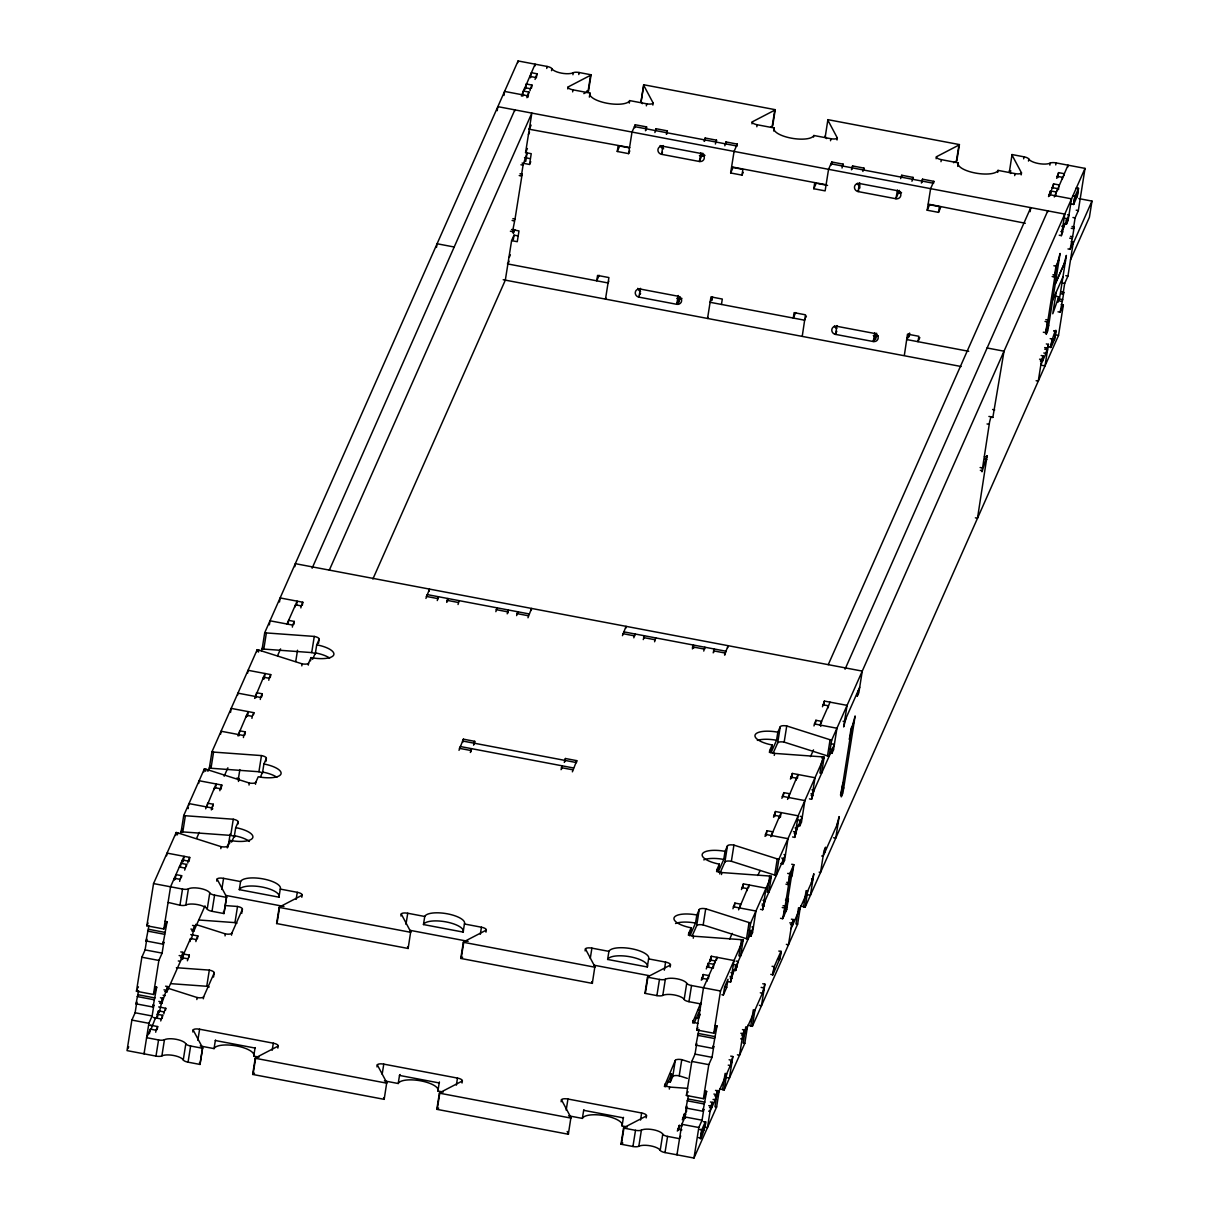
<?xml version="1.0" encoding="UTF-8"?>
<svg xmlns="http://www.w3.org/2000/svg" width="1219" height="1219" viewBox="0 0 1219 1219"><rect width="100%" height="100%" fill="white"/><g stroke="black" fill="none" stroke-linecap="round" stroke-linejoin="round"><path stroke-width="1.5" d="M155.59 1018.551L155.56 1017.652L151.019 1029.339M975.383 517.831L977.501 518.227L987.131 455.677M990.681 417.02L992.815 417.431L990.956 416.898L989.63 421.744L981.981 471.783L987.085 455.647M152.771 1005.02L153.838 1005.218L153.03 1007.046L136.01 1003.816L136.833 1001.988L135.111 1012.76L131.881 1020.074L127.02 1050.61L155.986 1056.096A5.79 1.935 9 0 0 161.883 1055.898A11.58 3.886 9 0 1 173.647 1055.486A11.58 3.886 9 0 1 183.261 1059.951A5.79 1.935 9 0 0 188.061 1062.176L200.023 1064.446L202.583 1048.279A5.79 1.935 9 0 0 202.583 1047.715L193.135 1029.979A5.79 1.935 9 0 1 199.611 1029.217L273.315 1043.19A5.79 1.935 9 0 1 278.176 1046.085L277.856 1048.111M154.569 986.765L156.702 987.177L153.457 994.491L136.452 991.26L141.861 957.22L145.091 949.906L146.813 939.133L146.006 940.946L163.011 944.176L163.818 942.348L162.752 942.15M164.976 921.29L167.094 921.686L163.849 929L146.844 925.785L153.548 883.577L176.191 832.486A5.79 1.935 9 0 1 177.776 832.867L221.127 846.656A5.79 1.935 9 0 0 227.603 845.91L230.025 840.424A20.266 6.796 9 0 0 252.714 837.788A20.266 6.796 9 0 0 235.709 827.625L238.132 822.139A5.79 1.935 9 0 0 233.271 819.229L185.364 815.74A5.79 1.935 9 0 1 183.719 815.511L181.143 831.678A5.79 1.935 9 0 0 182.804 831.907L230.711 835.396A5.79 1.935 9 0 1 234.81 836.904M136.01 1003.816L138.616 990.681M146.006 940.946L148.916 925.876M166.622 855.799L167.049 853.102L189.722 857.399L189.082 861.437M175.704 835.503L176.191 832.486M177.456 834.878L177.776 832.867M153.838 1005.218L152.131 1015.991L148.886 1023.305L144.04 1053.841L144.512 1052.774M153.457 994.491L158.866 960.435L162.112 953.121L163.818 942.348M163.849 929L170.553 886.792L184.054 856.332L183.2 861.711M153.03 1007.046L156.702 987.177M163.011 944.176L167.094 921.686M149.907 1032.173L150.379 1029.141L156.047 1030.223L157.678 1026.566L150.592 1025.209M174.012 880.286L174.332 878.259L180.001 879.341L181.631 875.684L175.963 874.602L175.186 879.463M182.804 831.907L185.364 815.74M188.183 808.654L188.351 807.633M188.671 805.622L188.991 803.595L211.664 807.892L213.295 804.235L207.626 803.169L206.971 807.207M156.352 1018.246L158.485 1010.856L164.154 1011.938L165.769 1008.281L158.683 1006.94M180.305 867.379L180.961 863.342L186.629 864.408L186.309 866.435M157.525 1016.92L157.845 1014.909M158.165 1012.882L158.485 1010.856M182.119 862.001L182.439 859.989L188.107 861.056L189.722 857.399M155.727 1032.234L156.047 1030.223M179.681 881.352L180.001 879.341M159.247 1012.593L162.584 998.163L160.451 997.751M157.19 1029.598L157.678 1026.566M181.311 877.71L181.631 875.684M159.598 1003.146L161.731 1003.542L162.584 998.163M160.725 1020.958L162.66 1015.29L156.992 1014.208M184.678 870.092L186.629 864.408M198.682 783.436L199.124 780.739L221.797 785.036L221.477 787.063M161.731 1003.542L167.704 986.582L165.586 986.186M155.986 1056.096L158.561 1039.944A5.79 1.935 9 0 0 164.443 1039.731A11.58 3.886 9 0 1 176.222 1039.319A11.58 3.886 9 0 1 185.821 1043.784A5.79 1.935 9 0 0 190.636 1046.009L202.583 1048.279M179.955 905.229L182.515 889.062A5.79 1.935 9 0 0 188.396 888.849A11.58 3.886 9 0 1 200.175 888.438A11.58 3.886 9 0 1 209.775 892.902A5.79 1.935 9 0 0 214.59 895.142L226.551 897.397L223.976 913.564L212.015 911.309A5.79 1.935 9 0 1 207.215 909.069A11.58 3.886 9 0 0 197.6 904.605A11.58 3.886 9 0 0 185.837 905.016A5.79 1.935 9 0 1 179.955 905.229L168.222 902.426M162.188 1018.322L162.66 1015.29M164.733 991.565L166.851 991.976L167.704 986.582M163.834 1013.949L164.154 1011.938M187.787 863.082L188.107 861.056M165.449 1010.307L165.769 1008.281M203.908 771.856L204.396 768.823A5.79 1.935 9 0 1 205.981 769.219L249.331 783.009A5.79 1.935 9 0 0 255.807 782.248L258.23 776.777A20.266 6.796 9 0 0 280.919 774.126A20.266 6.796 9 0 0 263.913 763.978L266.336 758.492A5.79 1.935 9 0 0 261.475 755.582L213.569 752.093A5.79 1.935 9 0 1 211.923 751.864L209.348 768.031A5.79 1.935 9 0 0 211.009 768.26L258.916 771.749A5.79 1.935 9 0 1 262.679 773.044M205.661 771.231L205.981 769.219M161.883 1055.898L164.443 1039.731M185.837 905.016L188.396 888.849M211.009 768.26L213.569 752.093M166.851 991.976L180.427 961.349L182.896 952.313L180.778 951.902M181.722 959.719L182.896 952.313M205.676 808.837L216.129 783.969L215.489 788.007M182.865 959.094L183.658 954.035L190.545 938.493L196.213 939.575L197.844 935.918L190.758 934.577M220.578 734.265L221.05 731.232L243.739 735.529L245.354 731.872L239.686 730.806L238.878 735.849M190.073 941.525L190.545 938.493M214.178 789.638L214.498 787.626L220.182 788.693L221.797 785.036M187.391 960.785L189.326 955.117L183.658 954.035M211.344 809.919L211.664 807.892M191.52 938.889L194.644 925.8L192.526 925.404M189.006 957.128L189.326 955.117M212.487 809.294L212.655 808.273M212.975 806.262L213.295 804.235M191.657 930.783L193.791 931.194L194.644 925.8M230.543 712.429L231.183 708.391L253.857 712.688L253.537 714.7M195.893 941.601L196.213 939.575M219.847 790.72L220.182 788.693M197.356 938.95L197.844 935.918M221.157 789.089L221.309 788.068M237.614 695.165L237.934 693.154L260.607 697.451L262.237 693.794L256.569 692.712L255.761 697.771M183.261 1059.951L185.821 1043.784M207.215 909.069L209.775 892.902M247.579 673.33L248.067 670.298L270.74 674.595L270.252 677.627M237.857 735.804L248.188 711.606L247.442 716.315M196.838 999.55L197.158 997.538A5.79 1.935 9 0 0 203.649 996.776L214.178 973.021A5.79 1.935 9 0 0 209.318 970.111L176.374 967.703M220.807 848.683L221.127 846.656M188.061 1062.176L190.636 1046.009M192.815 1031.99L193.135 1029.979M212.015 911.309L214.59 895.142M216.769 881.124L217.089 879.097A5.79 1.935 9 0 1 223.565 878.35L240.585 881.566A20.266 6.796 9 0 1 263.258 878.929A20.266 6.796 9 0 1 280.263 889.093L297.268 892.308A5.79 1.935 9 0 1 302.129 895.218L301.809 897.23M246.253 717.29L246.573 715.263L252.242 716.33L253.857 712.688M256.874 651.693L257.194 649.681A5.79 1.935 9 0 1 258.794 650.062L302.129 663.852A5.79 1.935 9 0 0 308.605 663.106L311.043 657.62A20.266 6.796 9 0 0 333.716 654.984A20.266 6.796 9 0 0 316.711 644.821L319.134 639.335A5.79 1.935 9 0 0 314.273 636.425L266.382 632.935A5.79 1.935 9 0 1 264.721 632.707L262.146 648.874A5.79 1.935 9 0 0 263.807 649.102L311.714 652.592A5.79 1.935 9 0 1 315.492 653.887M243.419 737.556L243.739 735.529M244.867 734.905L245.354 731.872M203.329 998.803L203.649 996.776M227.283 847.921L227.603 845.91M238.254 779.688L239.853 769.585M258.474 652.074L258.794 650.062M228.09 846.946L230.117 834.146M238.482 781.455L238.954 778.545L236.821 778.133M197.844 1040.34L199.611 1029.217M221.812 889.459L223.565 878.35M209.257 986.979A5.79 1.935 9 0 0 206.758 986.278L209.318 970.111M229.522 843.655L230.025 840.424M230.711 835.396L233.271 819.229M254.619 698.396L265.072 673.528L264.218 678.907M251.922 718.357L252.242 716.33M263.807 649.102L266.382 632.935M231.58 842.1L234.414 835.701L235.709 827.625M213.538 977.059L214.178 973.021M237.812 824.166L238.132 822.139M269.353 624.829L269.993 620.791L292.682 625.088L294.297 621.431L288.629 620.364L287.989 624.402M200.023 1064.446A5.79 1.935 9 0 0 200.023 1063.882L202.583 1047.715M223.976 913.564A5.79 1.935 9 0 0 223.976 913.001L226.536 896.834L217.089 879.097M263.121 679.196L263.441 677.185L269.109 678.252L270.74 674.595M260.287 699.462L260.607 697.451M261.75 696.826L262.237 693.794M225.043 935.902L225.378 933.891A5.79 1.935 9 0 0 231.854 933.129L242.383 909.374A5.79 1.935 9 0 0 237.522 906.464L225.545 905.595M249.011 785.036L249.331 783.009M279.486 601.988L280.126 597.935L302.8 602.232L302.327 605.264M268.789 680.278L269.109 678.252M231.534 935.156L231.854 933.129M255.487 784.274L255.807 782.248M200.236 1045.993L214.056 1048.614L215.336 1040.523A20.266 6.796 9 0 1 215.595 1040.066M280.263 889.093L278.983 897.169L239.29 889.657L240.585 881.566M236.989 923.149A5.79 1.935 9 0 0 234.962 922.631L237.522 906.464M258.916 771.749L261.475 755.582M294.83 566.698L295.318 563.666L862.26 671.105L858.846 692.651L857.216 696.308L858.085 690.914M260.5 776.853L262.618 772.054L263.913 763.978M241.743 913.412L241.895 912.391M242.063 911.385L242.383 909.374M265.849 761.525L266.336 758.492M295.196 606.833L295.516 604.822L301.184 605.889L302.8 602.232M292.362 627.115L292.682 625.088M296.567 604.761L297.131 601.165L287.014 624.006M293.809 624.463L294.297 621.431M300.864 607.915L301.184 605.889M295.745 661.46L297.527 650.245M312.11 568.237L514.845 109.878L514.631 111.219M301.809 665.879L302.129 663.852M308.285 665.117L308.605 663.106M310.525 660.85L311.043 657.62M311.714 652.592L314.273 636.425M312.597 659.296L315.431 652.896L316.711 644.821M318.494 643.373L319.134 639.335M259.053 1057.132L253.735 1056.126L255.03 1048.05A20.266 6.796 9 0 0 255.182 1047.578M462.016 1083.005L462.336 1080.994A5.79 1.935 9 0 0 457.475 1078.084L383.772 1064.126A5.79 1.935 9 0 0 377.296 1064.873L386.743 1082.609L384.183 1099.34L252.653 1074.427L255.228 1058.26A5.79 1.935 9 0 1 255.685 1057.772L278.176 1046.085M485.97 932.139L486.29 930.112A5.79 1.935 9 0 0 481.444 927.217L464.424 923.987A20.266 6.796 9 0 0 447.419 913.823A20.266 6.796 9 0 0 424.745 916.475L407.74 913.244A5.79 1.935 9 0 0 401.249 913.991L410.696 931.743L408.136 948.473L276.606 923.545L279.181 907.378A5.79 1.935 9 0 1 279.639 906.906L302.129 895.218M252.653 1074.427A5.79 1.935 9 0 1 253.125 1073.939L255.685 1057.772M279.639 906.906L277.079 923.073A5.79 1.935 9 0 0 276.606 923.545M272.187 1050.26L273.315 1043.19M296.156 899.378L297.268 892.308M436.493 247.427L437.072 243.754L454.093 246.985M497.2 110.685L497.84 106.647L1064.781 214.087L1061.368 235.648L1059.235 235.237M503.95 95.463L504.163 94.107M504.27 93.436L504.59 91.425L527.263 95.722L528.878 92.065L523.21 90.983L522.418 96.042M425.934 598.422L429.499 589.097L429.164 591.108M517.816 62.641L518.09 60.95L547.057 66.436A5.79 1.935 9 0 1 551.857 68.675A11.58 3.886 9 0 0 561.471 73.14A11.58 3.886 9 0 0 573.235 72.729A5.79 1.935 9 0 1 579.116 72.515L591.078 74.786L588.518 90.953A5.79 1.935 9 0 1 588.046 91.425L583.825 93.619M437.271 600.571L438.398 596.716L438.078 598.742M521.382 95.981L535.095 64.18L534.775 66.192M523.408 95.722L523.576 94.701M524.383 89.657L524.703 87.631L530.372 88.713L531.987 85.056L526.288 84.035L525.541 88.819M446.718 602.369L447.845 598.514L447.373 601.546M526.943 97.733L527.263 95.722M530.509 77.757L531.316 72.698L536.985 73.78L536.345 77.818M528.086 97.109L528.406 95.097M528.558 94.076L528.878 92.065M530.052 90.724L530.372 88.713M531.499 88.088L531.987 85.056M376.976 1066.899L377.296 1064.873M400.929 916.018L401.249 913.991M535.05 79.448L536.985 73.78M510.38 231.229L512.513 231.64L515.028 219.024L522.159 174.134L520.041 173.723M519.218 175.551L521.351 175.947L523.058 165.174L527.157 152.482L525.724 161.457M518.288 235.953L514.037 235.145L511.599 240.631L505.321 280.141L372.877 579.025M522.098 163.056L529.534 164.458L531.24 153.685L525.572 152.619L531.85 113.093L329.328 570.111M513.839 229.781L513.275 233.362L514.89 229.705M513.336 239.518L514.037 235.145M382.172 1074.229L383.772 1064.126M405.973 924.352L407.74 913.244M458.054 604.517L459.182 600.662M546.737 68.462L547.057 66.436M551.537 70.687L551.857 68.675M384.396 1080.887L398.217 1083.508L399.497 1075.432A20.266 6.796 9 0 1 400.122 1074.533M464.424 923.987L463.144 932.078L423.465 924.551L424.745 916.475M458.999 750.325L463.357 739.171L474.709 741.32L474.221 744.352M462.885 742.203L463.357 739.171M567.81 88.972L568.13 86.945L590.606 75.258A5.79 1.935 9 0 0 591.078 74.786M572.915 74.74L573.235 72.729M572.656 91.867L572.991 89.84A5.79 1.935 9 0 1 568.13 86.945M470.336 752.473L471.463 748.634L470.976 751.666M578.796 74.542L579.116 72.515M473.566 745.175L474.709 741.32M495.859 611.679L496.986 607.824M588.046 91.425L590.606 75.258M507.195 613.827L508.323 609.972L507.851 613.005M589.356 97.109L589.996 93.071L572.991 89.84M443.228 1092.041L437.911 1091.035L439.19 1082.944A20.266 6.796 9 0 0 439.389 1081.969M646.192 1117.914L646.512 1115.888A5.79 1.935 9 0 0 641.651 1112.993L567.947 1099.02A5.79 1.935 9 0 0 561.456 1099.767L570.919 1117.518L568.344 1134.249L436.813 1109.32L439.389 1093.153A5.79 1.935 9 0 1 439.861 1092.681L462.336 1080.994M670.145 967.033L670.465 965.006A5.79 1.935 9 0 0 665.604 962.111L648.599 958.881A20.266 6.796 9 0 0 631.579 948.732A20.266 6.796 9 0 0 608.906 951.369L591.901 948.138A5.79 1.935 9 0 0 585.425 948.9L594.872 966.637L592.312 983.367L460.767 958.439L463.342 942.272A5.79 1.935 9 0 1 463.814 941.799L486.29 930.112M436.813 1109.32A5.79 1.935 9 0 1 437.286 1108.848L439.861 1092.681M460.767 958.439A5.79 1.935 9 0 1 461.239 957.966L463.814 941.799M516.643 615.61L517.77 611.77L517.45 613.782M527.979 617.759L531.545 608.433L531.225 610.445M456.363 1085.154L457.475 1078.084M480.316 934.287L481.444 927.217M629.812 150.897L628.593 153.624L617.256 151.476L618.109 146.097M629.278 103.112L629.674 100.598L646.695 103.813A5.79 1.935 9 0 0 653.171 103.066L652.851 105.078M628.593 153.624L632.006 132.079L635.251 124.765L646.588 126.913L646.116 129.945M634.764 127.797L635.251 124.765M770.804 127.05L772.206 126.319A5.79 1.935 9 0 0 772.678 125.847L775.238 109.68L643.708 84.751L641.148 100.918A5.79 1.935 9 0 0 641.148 101.482L642.337 103.706M641.148 101.482L643.723 85.33A5.79 1.935 9 0 1 643.708 84.751M646.36 105.84L646.695 103.813M645.461 130.768L646.588 126.913M654.908 132.551L656.035 128.711L667.372 130.86L666.9 133.892M655.715 130.723L656.035 128.711M561.045 769.677L562.172 765.822L561.7 768.854M564.29 762.363L565.418 758.508L576.755 760.656L576.435 762.683M564.93 761.54L565.418 758.508M666.336 134.197L667.372 130.86M572.381 771.825L576.755 760.656M622.467 635.663L626.033 626.337L625.713 628.349M678.252 304.354L678.404 303.348M678.648 301.84L679.12 298.807A4.343 4.068 23.9 0 0 681.954 298.411M704.125 141.358L705.176 138.021L716.513 140.17L716.193 142.181M679.135 302.022L679.943 296.979M663.166 145.564L662.862 146.25A4.343 4.068 23.9 0 0 657.955 149.48A4.343 4.068 23.9 0 0 661.567 154.325L699.371 161.487L702.769 153.167M704.689 141.054L705.176 138.021M633.819 637.811L634.947 633.971L634.627 635.983M561.136 1101.793L561.456 1099.767M585.105 950.911L585.425 948.9M715.385 144.01L716.513 140.17M566.18 1110.128L567.947 1099.02M590.301 958.241L591.901 948.138M643.266 639.609L644.394 635.754L644.074 637.781M724.833 145.808L725.96 141.953L737.297 144.101L736.977 146.128M725.64 143.979L725.96 141.953M654.603 641.758L655.731 637.903M743.194 172.382L741.975 175.125L730.638 172.976L734.067 151.415L737.297 144.101M711.972 300.407L712.536 296.811L710.113 302.297L804.601 320.201L805.21 318.829M568.572 1115.796L582.377 1118.402L583.672 1110.326A20.266 6.796 9 0 1 583.931 1109.869M648.599 958.881L647.304 966.972L607.626 959.444L608.906 951.369M721.45 304.445L722.303 299.051L710.967 296.903L707.538 318.464L707.995 317.428M741.975 175.125L742.828 169.731M751.971 123.866L752.291 121.839L774.781 110.152A5.79 1.935 9 0 0 775.238 109.68M756.831 126.761L757.151 124.749A5.79 1.935 9 0 1 752.291 121.839M772.206 126.319L774.781 110.152M773.669 130.997L774.156 127.965L757.151 124.749M692.392 648.919L693.535 645.064L693.017 648.295M627.389 1126.935L622.071 1125.929L623.351 1117.853A20.266 6.796 9 0 0 623.503 1117.366M716.62 1106.959A5.79 1.935 9 0 0 714.959 1106.73L717.534 1090.563A5.79 1.935 9 0 1 719.18 1090.792L716.62 1106.959L693.977 1158.05L665.01 1152.564A5.79 1.935 9 0 1 660.21 1150.325A11.58 3.886 9 0 0 650.596 1145.86A11.58 3.886 9 0 0 638.832 1146.271A5.79 1.935 9 0 1 632.935 1146.485L620.989 1144.214L623.549 1128.047A5.79 1.935 9 0 1 624.021 1127.575L646.512 1115.888M701.397 1002.887L700.925 1003.953L688.964 1001.683A5.79 1.935 9 0 1 684.164 999.458A11.58 3.886 9 0 0 674.549 994.994A11.58 3.886 9 0 0 662.786 995.405A5.79 1.935 9 0 1 656.889 995.603L644.942 993.348L647.502 977.181A5.79 1.935 9 0 1 647.975 976.693L670.465 965.006M620.989 1144.214A5.79 1.935 9 0 1 621.446 1143.742L624.021 1127.575M647.975 976.693L645.415 992.86A5.79 1.935 9 0 0 644.942 993.348M703.744 651.068L704.872 647.213L704.552 649.239M632.935 1146.485L635.51 1130.318A5.79 1.935 9 0 0 641.392 1130.12A11.58 3.886 9 0 1 653.155 1129.708A11.58 3.886 9 0 1 662.77 1134.158A5.79 1.935 9 0 0 667.585 1136.398L679.532 1138.668L680.72 1136.001M656.889 995.603L659.464 979.436A5.79 1.935 9 0 0 665.345 979.238A11.58 3.886 9 0 1 677.124 978.827A11.58 3.886 9 0 1 686.724 983.291A5.79 1.935 9 0 0 691.539 985.516L720.505 991.001L743.148 939.91A5.79 1.935 9 0 0 741.487 939.681L693.581 936.192A5.79 1.935 9 0 1 688.72 933.282L691.158 927.796A20.266 6.796 9 0 1 674.137 917.648A20.266 6.796 9 0 1 696.826 914.997L699.249 909.526A5.79 1.935 9 0 1 705.725 908.764L749.076 922.554A5.79 1.935 9 0 0 750.66 922.951L771.353 876.263A5.79 1.935 9 0 0 769.692 876.034L721.785 872.545A5.79 1.935 9 0 1 716.924 869.635L719.362 864.149A20.266 6.796 9 0 1 702.342 854.001A20.266 6.796 9 0 1 725.031 851.35L727.453 845.864A5.79 1.935 9 0 1 733.929 845.117L777.28 858.907A5.79 1.935 9 0 0 778.865 859.288L824.151 757.106A5.79 1.935 9 0 0 822.49 756.877L774.583 753.388A5.79 1.935 9 0 1 769.722 750.477L772.16 744.992A20.266 6.796 9 0 1 755.155 734.844A20.266 6.796 9 0 1 777.829 732.192L780.267 726.722A5.79 1.935 9 0 1 786.743 725.96L830.078 739.75A5.79 1.935 9 0 0 831.663 740.146L1085.032 168.39L1056.065 162.904A5.79 1.935 9 0 0 1050.184 163.102A11.58 3.886 9 0 1 1038.42 163.514A11.58 3.886 9 0 1 1028.806 159.049A5.79 1.935 9 0 0 1024.006 156.824L1012.044 154.554L1009.484 171.285L1010.658 173.509M713.191 652.851L714.319 649.011L713.831 652.043M640.524 1120.063L641.651 1112.993M664.325 970.187L665.604 962.111M638.832 1146.271L641.392 1130.12M662.786 995.405L665.345 979.238M724.528 654.999L728.093 645.674L727.758 647.7M725.092 654.755L725.655 651.159L623.61 631.823M813.606 137L813.85 135.492L830.855 138.707A5.79 1.935 9 0 0 837.331 137.96L837.011 139.987M664.446 1086.175L675.296 1060.393A5.79 1.935 9 0 1 681.771 1059.646L689.908 1062.237M688.4 935.308L688.72 933.282M691.158 927.796L689.863 935.887L695.531 923.088L696.826 914.997M667.387 1081.573A20.266 6.796 9 0 1 670.298 1082.045L671.578 1073.969A20.266 6.796 9 0 0 670.13 1073.71M669.307 1089.085L669.627 1087.058A5.79 1.935 9 0 1 664.766 1084.163M693.261 938.203L693.581 936.192M660.21 1150.325L662.77 1134.158M684.164 999.458L686.724 983.291M670.298 1082.045L672.736 1076.56L675.296 1060.393M692.072 936.085L696.689 925.678L699.249 909.526M842.817 166.18L843.137 164.154L831.8 162.005L828.554 169.319L825.126 190.88L813.789 188.732L814.642 183.338M826.497 138.6L825.309 136.391L827.884 119.66L959.414 144.573L956.839 160.74A5.79 1.935 9 0 1 956.382 161.228L953.563 162.691M665.01 1152.564L667.585 1136.398M688.964 1001.683L691.539 985.516M672.736 1076.56A5.79 1.935 9 0 1 679.212 1075.813L681.771 1059.646M696.689 925.678A5.79 1.935 9 0 1 703.165 924.931L705.725 908.764M830.535 140.734L830.855 138.707M692.651 1022.528L700.864 1002.688M716.604 871.661L716.924 869.635M719.362 864.149L718.067 872.24L723.751 859.441L725.031 851.35M677.322 1131.08L679.273 1125.396L682.107 1125.945M701.275 980.198L703.226 974.53L708.894 975.596L708.376 978.827M831.312 165.037L831.8 162.005M678.465 1130.455L679.273 1125.396M702.418 979.573L703.226 974.53M682.32 1119.804L684.255 1114.12L685.672 1114.395M706.273 968.922L708.224 963.254L713.892 964.32L713.252 968.358M702.708 1109.229L703.774 1109.427L702.967 1111.256L685.962 1108.025L686.769 1106.197L685.063 1116.985L681.817 1124.299L676.972 1154.82L677.444 1153.753M704.521 1090.975L706.639 1091.386L703.409 1098.7L686.388 1095.47L691.798 1061.429L695.043 1054.115L696.643 1044.013M714.913 1025.499L717.046 1025.91L713.801 1033.224L696.796 1029.994L703.485 987.786L717.001 957.311L716.559 960.008M721.465 874.556L721.785 872.545M683.615 1118.173L684.255 1114.12M707.584 967.292L708.224 963.254M685.962 1108.025L688.461 1095.576M712.704 1046.359L713.755 1046.557L712.947 1048.386L695.942 1045.171L698.959 1029.415M719.621 873.916L724.894 862.031L727.453 845.864M685.428 1112.795L686.861 1108.269M708.574 966.972L708.894 964.945M709.382 961.913L711.317 956.245L734.006 960.542L730.577 982.087L728.459 981.691M706.959 981.28L707.279 979.253L701.595 978.187M710.525 961.288L711.317 956.245M715.05 962.995L715.37 960.968L709.702 959.902M724.894 862.031A5.79 1.935 9 0 1 731.37 861.284L733.929 845.117M842.009 168.009L843.137 164.154M732.939 908.749L734.889 903.081L740.558 904.148L740.07 907.18M693.977 1158.05L698.822 1127.514L702.068 1120.2L703.774 1109.427M703.409 1098.7L708.803 1064.644L712.048 1057.345L713.755 1046.557M713.801 1033.224L720.505 991.001M734.249 907.119L734.889 903.081M851.456 169.791L852.584 165.952L863.921 168.1L863.601 170.111M852.096 168.984L852.584 165.952M702.967 1111.256L706.639 1091.386M712.947 1048.386L717.046 1025.91M700.666 1137.784L701.946 1129.693M723.339 994.994L724.619 986.902L727.987 979.284L726.707 987.375L723.339 994.994L721.922 994.719M741.442 889.565L743.392 883.882L766.065 888.179L762.652 909.74L760.519 909.328M738.607 909.831L749.06 884.964L748.634 887.645M742.752 887.92L743.392 883.882M710.403 1101.976L712.521 1102.372L710.906 1106.029L707.477 1127.575L705.359 1127.179M712.521 1102.372L711.667 1107.766L709.534 1107.355M730.577 982.087L733.061 973.052L730.928 972.64M747.125 890.632L747.445 888.621L741.777 887.539M769.402 752.504L769.722 750.477M715.523 1090.396L717.656 1090.792L715.172 1099.843L713.054 1099.431M733.579 970.111L735.712 970.522L736.566 965.128L734.432 964.732M862.869 171.437L863.921 168.1M772.16 744.992L770.88 753.083L776.549 740.283L777.829 732.192M741 942.714L738.912 955.848A5.79 1.935 9 0 1 740.573 956.077L743.148 939.91M741.167 941.708L741.487 939.681M717.656 1090.792L716.802 1096.186L714.669 1095.774M735.712 970.522L738.181 961.471L736.063 961.075M774.263 755.399L774.583 753.388M722.547 1089.603L725.122 1073.436A5.79 1.935 9 0 0 726.707 1073.817L724.147 1089.984A5.79 1.935 9 0 1 722.547 1089.603L719.85 1088.735M750.66 922.951L748.1 939.102A5.79 1.935 9 0 1 746.5 938.721L749.076 922.554M773.09 753.281L777.692 742.874L780.267 726.722M765.014 836.386L766.949 830.718L772.617 831.785L771.977 835.838M766.141 835.762L766.949 830.718M730.714 1056.111L732.848 1056.523L730.364 1065.558L728.246 1065.162M748.771 935.842L750.904 936.238L751.757 930.859L748.573 930.249M732.848 1056.523L729.419 1078.068L726.585 1077.535M750.904 936.238L752.519 932.581L755.948 911.035L733.259 906.738M777.692 742.874A5.79 1.935 9 0 1 784.167 742.127L786.743 725.96M773.516 817.202L775.452 811.519L798.14 815.816L794.712 837.377L792.579 836.965M770.789 836.798L781.12 812.601L780.373 817.309M774.659 816.578L775.452 811.519M742.462 1029.613L744.58 1030.009L742.965 1033.666L739.552 1055.227L737.419 1054.816M744.58 1030.009L743.727 1035.403L741.609 1034.992M762.652 909.74L765.121 900.689L762.987 900.292M781.882 798.308L783.832 792.64L789.501 793.706L788.861 797.744M769.204 879.067L767.132 892.201A5.79 1.935 9 0 1 768.778 892.43L771.353 876.263M769.372 878.061L769.692 876.034M779.185 818.269L779.505 816.258L773.836 815.176M783.177 796.677L783.832 792.64M744.824 1043.312L747.384 1027.145A5.79 1.935 9 0 0 745.738 1026.916L743.163 1043.083A5.79 1.935 9 0 1 744.824 1043.312L724.147 1089.984M750.752 1025.956L753.327 1009.789A5.79 1.935 9 0 0 754.911 1010.17L752.352 1026.337A5.79 1.935 9 0 1 750.752 1025.956L748.055 1025.088M778.865 859.288L776.305 875.455A5.79 1.935 9 0 1 774.705 875.074L777.28 858.907M790.384 779.109L792.335 773.44L815.008 777.737L811.595 799.283L809.462 798.887M787.55 799.39L798.003 774.507L797.363 778.56M791.527 778.484L792.335 773.44M796.053 780.19L796.388 778.164L790.704 777.097M762.774 983.748L764.907 984.16L762.424 993.211L760.306 992.799M780.846 863.479L782.964 863.875L783.817 858.496L781.699 858.085M764.907 984.16L761.479 1005.705L759.361 1005.309M782.964 863.875L784.579 860.218L788.007 838.672L765.334 834.375M780.541 918.303L782.659 918.699L785.188 906.098L783.055 905.702M785.95 884.171L788.084 884.583L789.79 873.81L793.843 864.667L791.71 864.256M794.712 837.377L797.18 828.326L795.062 827.93M875.105 339.583L875.669 336.048A4.343 4.068 23.9 0 0 878.107 335.834M900.673 178.599L901.725 175.262L913.061 177.41L912.741 179.437M783.467 916.917L790.598 872.012M813.957 725.945L815.892 720.277L821.56 721.343L821.24 723.37M875.684 339.278L875.836 338.257M876.004 337.252L876.644 333.214M859.7 182.804L859.395 183.49A4.343 4.068 23.9 0 0 854.504 186.736A4.343 4.068 23.9 0 0 858.115 191.581L895.919 198.743L899.317 190.408M901.405 177.288L901.725 175.262M815.252 724.315L815.892 720.277M785.905 911.431L793.02 866.526M797.714 825.4L799.847 825.796L800.7 820.402L798.567 820.006M782.659 918.699L786.712 909.572L788.419 898.784L786.301 898.388M789.196 876.857L791.329 877.269L792.137 875.44L793.843 864.667M799.847 825.796L801.462 822.139L804.89 800.593L782.202 796.281M822.459 706.761L824.394 701.077L847.068 705.374L843.655 726.935L846.123 717.884M823.754 705.115L824.394 701.077M820.753 726.402L820.92 725.381M791.405 919.172L793.523 919.568L791.908 923.225L788.48 944.771L786.362 944.375M793.523 919.568L792.67 924.962L790.552 924.551M811.595 799.283L814.063 790.247L811.93 789.836M828.128 707.828L828.448 705.801L822.779 704.734M911.934 181.25L913.061 177.41M821.85 760.915L819.93 773.044A5.79 1.935 9 0 1 821.576 773.273L824.151 757.106M822.17 758.904L822.49 756.877M797.622 924.154L800.197 907.987A5.79 1.935 9 0 0 798.536 907.759L795.977 923.926A5.79 1.935 9 0 1 797.622 924.154L752.352 1026.337M803.565 906.799L806.125 890.632A5.79 1.935 9 0 0 807.709 891.013L805.149 907.18A5.79 1.935 9 0 1 803.565 906.799L800.853 905.93M831.663 740.146L829.103 756.298A5.79 1.935 9 0 1 827.518 755.917L830.078 739.75M921.381 183.048L922.509 179.193L933.845 181.341L933.525 183.368M922.021 182.225L922.509 179.193M845.041 669.216L1047.776 210.857L1047.563 212.213M811.366 882.754L813.85 873.718L810.422 895.264L807.024 894.624M832.76 748.055L831.907 753.433L833.522 749.776L836.95 728.231L814.277 723.934M824.745 852.599L825.598 847.205L823.968 850.862L820.555 872.423L819.138 872.149M940.352 208.251L938.523 212.365L927.187 210.217L930.6 188.655L933.845 181.341M936.131 158.76L936.451 156.748L958.942 145.061A5.79 1.935 9 0 0 959.414 144.573M908.505 337.648L909.084 334.052M909.252 336.261L909.724 333.229M940.992 161.67L941.312 159.643A5.79 1.935 9 0 1 936.451 156.748M841.293 793.34L851.852 726.874M836.691 825.629L839.16 816.593L835.746 838.139L833.613 837.743M842.116 791.466L841.262 796.86L842.878 793.203L855.144 715.964L852.66 725M938.523 212.365L939.377 206.971M956.382 161.228L958.942 145.061M957.753 166.409L958.317 162.874L941.312 159.643M997.691 172.412L998.011 170.386L1015.016 173.616A5.79 1.935 9 0 0 1021.492 172.854L1021.172 174.881M1014.696 175.627L1015.016 173.616M1023.67 158.836L1024.006 156.824M1028.486 161.076L1028.806 159.049M992.845 417.431L1004.029 351.194L987.024 347.964M1030.131 211.664L1030.771 207.641L828.25 664.66M1049.864 165.129L1050.184 163.102M1048.538 196.579L1050.473 190.895L1056.142 191.977L1055.502 196.015M1049.681 195.954L1050.473 190.895M1051.007 193.608L1051.327 191.596M1051.647 189.57L1053.582 183.886L1059.25 184.968L1058.93 186.995M1055.745 164.915L1056.065 162.904M1052.942 187.939L1053.582 183.886M1056.644 178.294L1058.58 172.626L1064.248 173.692L1063.928 175.719M1054.313 196.975L1068.027 165.159L1067.707 167.186M1057.772 177.669L1058.58 172.626M1057.315 190.636L1057.635 188.625L1051.967 187.543M1058.534 189.509L1058.686 188.503M1062.389 178.858L1062.633 177.349L1056.964 176.283M1043.312 332.223L1045.445 332.619L1047.959 320.018L1045.841 319.622M1052.165 276.545L1054.283 276.942L1055.989 266.169L1059.235 258.9M1041.178 355.521L1043.312 355.918L1041.681 359.575L1038.268 381.136L1036.135 380.724M1046.252 330.837L1056.797 264.386M1047.06 328.962L1046.207 334.356L1047.822 330.699L1060.088 253.461L1057.62 262.512M1043.312 355.918L1042.443 361.312L1040.325 360.9M1061.368 235.648L1063.837 226.597L1061.719 226.201M1046.313 343.941L1048.431 344.337L1045.963 353.388L1043.83 352.977M1064.37 223.656L1066.488 224.067L1067.341 218.673L1065.223 218.277M1056.187 292.21L1052.774 313.755L1058.762 296.796L1055.349 296.156M1048.431 344.337L1045.018 365.898L1042.184 365.365M1066.488 224.067L1068.118 220.41L1071.531 198.849L1048.858 194.552M1058.762 296.796L1057.894 302.175L1059.524 298.533L1066.366 255.411L1063.897 264.462L1055.243 283.966L1065.513 260.805M1074.975 196.274L1073.512 204.579L1074.792 196.808L1078.571 188.259L1077.337 196.015L1073.695 204.35L1071.562 203.954M1077.063 196.731L1078.358 188.655L1076.225 188.259M1058.001 311.805L1060.119 312.201L1062.648 299.6L1063.791 292.331L1061.673 291.935M1060.865 293.764L1062.983 294.16L1064.69 283.387L1067.935 276.073L1073.345 242.032L1071.211 241.621M1067.981 248.935L1070.099 249.346L1072.629 236.73L1074.198 226.856L1072.065 226.46M1071.257 228.288L1073.39 228.684L1075.097 217.911L1078.327 210.597L1085.032 168.39M805.149 907.18L1058.519 335.423L1063.364 304.887L1061.231 304.491M1078.876 198.606L1091.98 201.089L1089.405 217.256L1070.511 259.906M701.839 1129.922C695.302 1160.488 713.511 1101.016 701.839 1129.922L699.721 1129.525M1054.496 339.309C1061.109 308.666 1042.717 368.488 1054.496 339.309L1050.184 338.669M183.719 815.511L204.396 768.823M211.923 751.864L257.194 649.681M264.721 632.707L518.09 60.95M180.564 832.988L182.256 829.164M207.9 771.307L210.14 766.248M261.323 650.733L262.816 647.365M146.844 925.785L148.063 923.042M196.731 838.123L199.261 832.379M224.159 776.229L227.892 767.787M277.582 655.654L280.583 648.904M136.452 991.26L137.214 989.554M137.976 987.832L138.433 986.811M238.299 780.023L238.954 778.545M529.29 129.26L531.103 125.146M528.437 134.578L529.518 132.14M127.873 1048.706L128.711 1046.801M525.572 152.619L527.4 148.505M521.351 175.947L522.159 174.134M529.534 164.458L530.753 161.716M150.379 1029.141L146.6 1037.674L158.561 1039.944M193.791 931.194L205.005 905.869M512.513 231.64L513.595 229.202M509.298 257.285L510.38 254.847M507.896 263.974L509.115 261.232M617.256 151.476L619.679 146.006L629.4 147.834M629.751 147.56L528.817 129.168M599.154 275.326L596.716 280.812L597.569 275.418L608.906 277.566L605.493 299.127L605.95 298.091M662.481 152.268L661.567 154.325L662.862 146.25L700.651 153.411A4.343 4.068 23.9 0 1 704.262 158.257A4.343 4.068 23.9 0 1 699.371 161.487L700.955 152.725M608.814 281.239L608.052 282.96L507.424 263.883M640.493 288.354L638.893 297.131L676.697 304.293A4.343 4.068 23.9 0 0 681.589 301.047A4.343 4.068 23.9 0 0 677.977 296.202L640.188 289.04A4.343 4.068 23.9 0 0 635.297 292.286A4.343 4.068 23.9 0 0 638.893 297.131L639.35 296.095M640.112 294.388L640.569 293.352M731.796 166.896L826.299 184.8M730.638 172.976L733.076 167.491L742.798 169.334M678.282 295.516L676.697 304.293L679.12 298.807L676.758 298.35M813.789 188.732L816.227 183.246M795.687 312.567L793.264 318.052L794.118 312.658L805.454 314.807L802.331 335.682M858.725 190.21L858.115 191.581L859.395 183.49L897.199 190.652A4.343 4.068 23.9 0 1 900.811 195.497A4.343 4.068 23.9 0 1 895.919 198.743L897.504 189.966M859.486 188.488L859.944 187.467M805.82 317.458L806.414 316.087M837.026 325.595L835.442 334.372L873.246 341.533A4.343 4.068 23.9 0 0 878.137 338.303A4.343 4.068 23.9 0 0 874.526 333.442L836.722 326.281A4.343 4.068 23.9 0 0 831.83 329.526A4.343 4.068 23.9 0 0 835.442 334.372L835.746 333.686M835.899 333.336L836.813 331.278M928.345 204.137L1025.316 223.26M927.187 210.217L929.609 204.731L940.946 206.88M874.831 332.757L873.246 341.533L875.669 336.048L873.307 335.606M909.389 333.366L906.646 339.537L968.709 351.301M904.391 355.019L907.5 334.143L918.852 336.292L917.983 341.686L919.812 337.572M819.945 725L830.063 702.159M729.663 939.118L732.208 933.373M757.837 875.516L760.077 870.457M810.513 756.633L813.515 749.883M671.578 1073.969L665.909 1086.754A20.266 6.796 9 0 1 664.477 1086.464M698.959 1017.362L698.502 1018.398A20.266 6.796 9 0 0 695.592 1017.926M699.569 1016.006L700.331 1014.284M696.796 1029.994L697.847 1027.602M695.942 1045.171L696.643 1043.571M859.7 687.257L844.508 721.541L843.091 721.267M1062.221 230.254L1068.972 215.016L1067.554 214.757M686.388 1095.47L686.846 1094.449M687.607 1092.727L688.065 1091.706M854.275 721.389L851.045 728.657L849.338 739.445L850.146 737.617M1073.39 228.684L1074.198 226.856M1054.283 276.942L1055.09 275.113L1052.972 274.717M788.084 884.583L788.891 882.754L786.773 882.343M1070.099 249.346L1073.345 242.032M1073.07 243.739L1091.98 201.089M1052.683 300.133L1062.938 276.972M788.419 898.784L787.611 900.612L785.493 900.216M843.015 782.522L840.5 795.123L843.731 787.855M1045.445 332.619L1048.675 325.351M1062.983 294.16L1063.791 292.331M1060.119 312.201L1063.364 304.887M764.054 989.554L742.112 1039.06L740.695 1038.786M791.055 928.619L812.997 879.097L811.58 878.838M838.306 821.972L823.115 856.256L821.697 855.982M1040.828 364.969L1047.578 349.731L1044.744 349.198M1055.776 331.218L1053.658 330.821M461.239 957.966L462.641 957.235M253.125 1073.939L254.527 1073.208M437.286 1108.848L438.688 1108.117M621.446 1143.742L622.863 1143.011M199.032 920.01L234.962 922.631M170.828 983.657L206.758 986.278M669.627 1087.058L687.592 1088.369M529.701 76.355L535.37 77.437M587.025 90.663L588.518 90.953M1010.962 170.995L1009.469 170.721A5.79 1.935 9 0 0 1009.484 171.285M526.379 83.821L527.446 84.02M1076.331 188.031L1078.449 188.427M1072.857 195.863L1077.169 196.518M1076.209 210.186L1078.327 210.597M634.444 126.593L736.489 145.93M830.992 163.834L933.038 183.17M1072.964 217.5L1075.097 217.911M1065.985 219.999L1068.118 220.41M659.845 146.082L663.395 146.752M702.616 154.188L704.033 154.447M857.109 183.459L859.944 183.993M899.15 191.429L900.567 191.688M699.432 155.56L701.794 156.017A4.343 4.068 23.9 0 0 704.993 155.392M817.842 183.551L827.564 185.395M1060.85 231.58L1062.983 231.991M1070.495 236.334L1072.629 236.73M1069.688 238.162L1071.821 238.558M524.52 157.571L529.488 158.516M520.94 164.778L523.058 165.174M1053.871 265.757L1055.989 266.169M1065.817 275.677L1067.935 276.073M1062.572 282.991L1064.69 283.387M1060.515 299.204L1062.648 299.6M1059.707 301.032L1061.825 301.428M512.909 218.628L515.028 219.024M512.102 220.456L514.22 220.852M1045.033 321.45L1047.151 321.846M1054.267 331.187L1055.684 331.446L1054.389 339.537L1052.271 339.126L1051.022 347.156L1048.889 346.745M511.538 229.507L518.989 230.924L517.267 241.697L511.599 240.631M1056.385 335.027L1058.519 335.423M1044.683 347.598L1046.816 347.994M1039.563 359.178L1041.681 359.575M503.203 279.73L961.105 366.508M992.586 409.508L994.704 409.919M988.899 416.441L991.032 416.837M987.04 423.953L989.158 424.349M984.419 456.516L986.537 456.912M984.708 459.106L986.826 459.517M980.122 467.517L982.24 467.913M980.35 470.321L982.468 470.732M427.061 594.567L529.107 613.919M426.254 596.396L437.591 598.544M447.038 600.342L458.374 602.491M496.179 609.652L507.515 611.801M516.963 613.599L528.299 615.747M622.787 633.651L634.139 635.8M643.586 637.583L654.923 639.731M692.712 646.893L704.064 649.041M713.511 650.839L724.848 652.988M692.316 647.213L694.678 647.67M831.541 743.849L834.39 744.398L812.448 793.904L811.031 793.63M830.124 749.136L833.522 749.776M811.077 795.23L813.21 795.626M462.55 741L575.947 762.484M460.127 746.485L573.509 767.97M459.319 748.314L470.656 750.462M561.365 767.65L572.701 769.798M800.197 816.349L802.315 816.745L795.565 831.983L793.447 831.587M799.329 821.743L801.462 822.139M794.209 833.308L796.327 833.72M784.03 854.565L785.447 854.839L763.505 904.346L762.088 904.071M782.461 859.822L784.579 860.218M787.672 873.398L789.79 873.81M790.003 875.029L792.137 875.44M782.248 907.53L784.381 907.926M784.594 909.161L786.712 909.572M762.134 905.671L764.267 906.083M789.79 922.813L791.908 923.225M751.955 926.928L753.372 927.202L731.43 976.709L730.013 976.434M750.386 932.185L752.519 932.581M778.804 951.064L781.15 951.369L780.084 958.134L772.755 975.002L774.05 967.017L780.983 951.353L779.642 959.551L777.524 959.14M772.054 966.301L774.172 966.697L772.892 974.773L770.774 974.377M735.209 966.454L737.327 966.865M179.33 866.999L184.998 868.065M706.593 966.911L712.262 967.977M730.074 978.034L732.192 978.43M761.159 987.405L763.292 987.817M725.29 987.1L726.707 987.375M225.606 895.386L283.951 906.448M409.767 930.28L468.126 941.342M593.943 965.189L649.209 975.657M153.548 883.577L182.515 889.062M279.181 907.378L410.712 932.306A5.79 1.935 9 0 0 410.696 931.743M463.342 942.272L594.872 967.2A5.79 1.935 9 0 0 594.872 966.637M647.502 977.181L659.464 979.436M190.895 929.046L193.029 929.457M740.847 1033.27L742.965 1033.666M148.383 929.244L165.388 932.474M698.319 1033.453L715.324 1036.683M147.56 931.072L164.58 934.303M697.512 1035.281L714.517 1038.512M179.147 955.559L181.281 955.955M729.099 1059.768L731.217 1060.18M145.091 949.906L162.112 953.121M695.043 1054.115L712.048 1057.345M180.625 957.433L187.711 958.774M730.562 1061.642L731.979 1061.901L710.052 1111.423L708.635 1111.149M178.294 960.953L180.427 961.349M141.861 957.22L158.866 960.435M691.798 1061.429L708.803 1064.644M163.971 989.843L166.089 990.239M713.907 1094.053L716.025 1094.449M163.102 995.222L165.235 995.633M137.976 994.719L154.996 997.95M687.927 1098.944L704.932 1102.159M137.168 996.548L154.173 999.778M687.12 1100.772L704.125 1103.987M158.836 1001.409L160.954 1001.82M708.772 1105.633L710.906 1106.029M685.748 1110.783L686.815 1110.981M135.111 1012.76L152.131 1015.991M685.063 1116.985L702.068 1120.2M153.259 1017.469L161.045 1018.947M682.64 1117.777L685.474 1118.326M703.195 1121.678L705.374 1121.968L704.033 1130.165L700.529 1129.434M131.881 1020.074L148.886 1023.305M681.817 1124.299L698.822 1127.514M149.769 1025.301L151.903 1025.712M215.336 1040.523L255.03 1048.05M399.497 1075.432L439.19 1082.944M583.672 1110.326L623.351 1117.853M677.642 1129.053L681.893 1129.861M148.489 1033.392L149.556 1033.59M698.441 1137.601L700.559 1138.013M255.228 1058.26L386.758 1083.173A5.79 1.935 9 0 0 386.743 1082.609M439.389 1093.153L570.919 1118.082A5.79 1.935 9 0 0 570.919 1117.518M623.549 1128.047L635.51 1130.318M784.167 742.127L827.518 755.917M731.37 861.284L774.705 875.074M703.165 924.931L746.5 938.721M679.212 1075.813L687.333 1078.388M195.573 924.398L225.378 933.891M167.369 988.045L197.158 997.538M1021.492 172.854L1012.044 155.118A5.79 1.935 9 0 1 1012.044 154.554M837.331 137.96L827.884 120.224A5.79 1.935 9 0 1 827.884 119.66M643.723 85.33L653.171 103.066M591.718 981.691L592.297 982.804A5.79 1.935 9 0 1 592.312 983.367M567.17 1131.461L568.344 1133.67A5.79 1.935 9 0 1 568.344 1134.249M407.542 946.797L408.136 947.894A5.79 1.935 9 0 1 408.136 948.473M383.589 1097.664L384.183 1098.776A5.79 1.935 9 0 1 384.183 1099.34M223.382 911.888L223.976 913.001M199.428 1062.77L200.023 1063.882M663.624 148.764A4.343 4.068 23.9 0 1 660.454 145.549M860.172 186.004A4.343 4.068 23.9 0 1 857.277 183.581M901.542 192.632A4.343 4.068 23.9 0 1 898.342 193.257M640.569 291.432A4.343 4.068 23.9 0 1 637.781 288.339M836.722 328.505A4.343 4.068 23.9 0 1 834.436 325.991M697.832 1023.411A5.79 1.935 9 0 1 692.971 1020.516M692.682 1022.817A20.266 6.796 9 0 0 694.114 1023.107L699.782 1010.322A20.266 6.796 9 0 0 698.335 1010.063M214.056 1048.614A20.266 6.796 9 0 1 236.73 1045.978A20.266 6.796 9 0 1 253.735 1056.126M582.377 1118.402A20.266 6.796 9 0 1 605.066 1115.766A20.266 6.796 9 0 1 622.071 1125.929M398.217 1083.508A20.266 6.796 9 0 1 420.905 1080.872A20.266 6.796 9 0 1 437.911 1091.035M675.555 923.514A20.266 6.796 9 0 1 695.531 923.088M703.759 859.867A20.266 6.796 9 0 1 723.751 859.441M234.414 835.701A20.266 6.796 9 0 1 249.377 841.445M262.618 772.054A20.266 6.796 9 0 1 276.85 777.25M757.365 740.405A20.266 6.796 9 0 1 776.549 740.283M315.431 652.896A20.266 6.796 9 0 1 329.663 658.092M226.536 896.834A5.79 1.935 9 0 1 226.551 897.397M607.626 959.444A20.266 6.796 9 0 1 630.299 956.808A20.266 6.796 9 0 1 647.304 966.972M423.465 924.551A20.266 6.796 9 0 1 446.139 921.914A20.266 6.796 9 0 1 463.144 932.078M239.29 889.657A20.266 6.796 9 0 1 261.978 887.021A20.266 6.796 9 0 1 278.983 897.169M813.85 135.492A20.266 6.796 9 0 1 791.161 138.128A20.266 6.796 9 0 1 774.156 127.965M825.309 136.391A5.79 1.935 9 0 1 825.309 135.827M998.011 170.386A20.266 6.796 9 0 1 975.322 173.022A20.266 6.796 9 0 1 958.317 162.874M629.674 100.598A20.266 6.796 9 0 1 607.001 103.234A20.266 6.796 9 0 1 589.996 93.071"/></g></svg>
